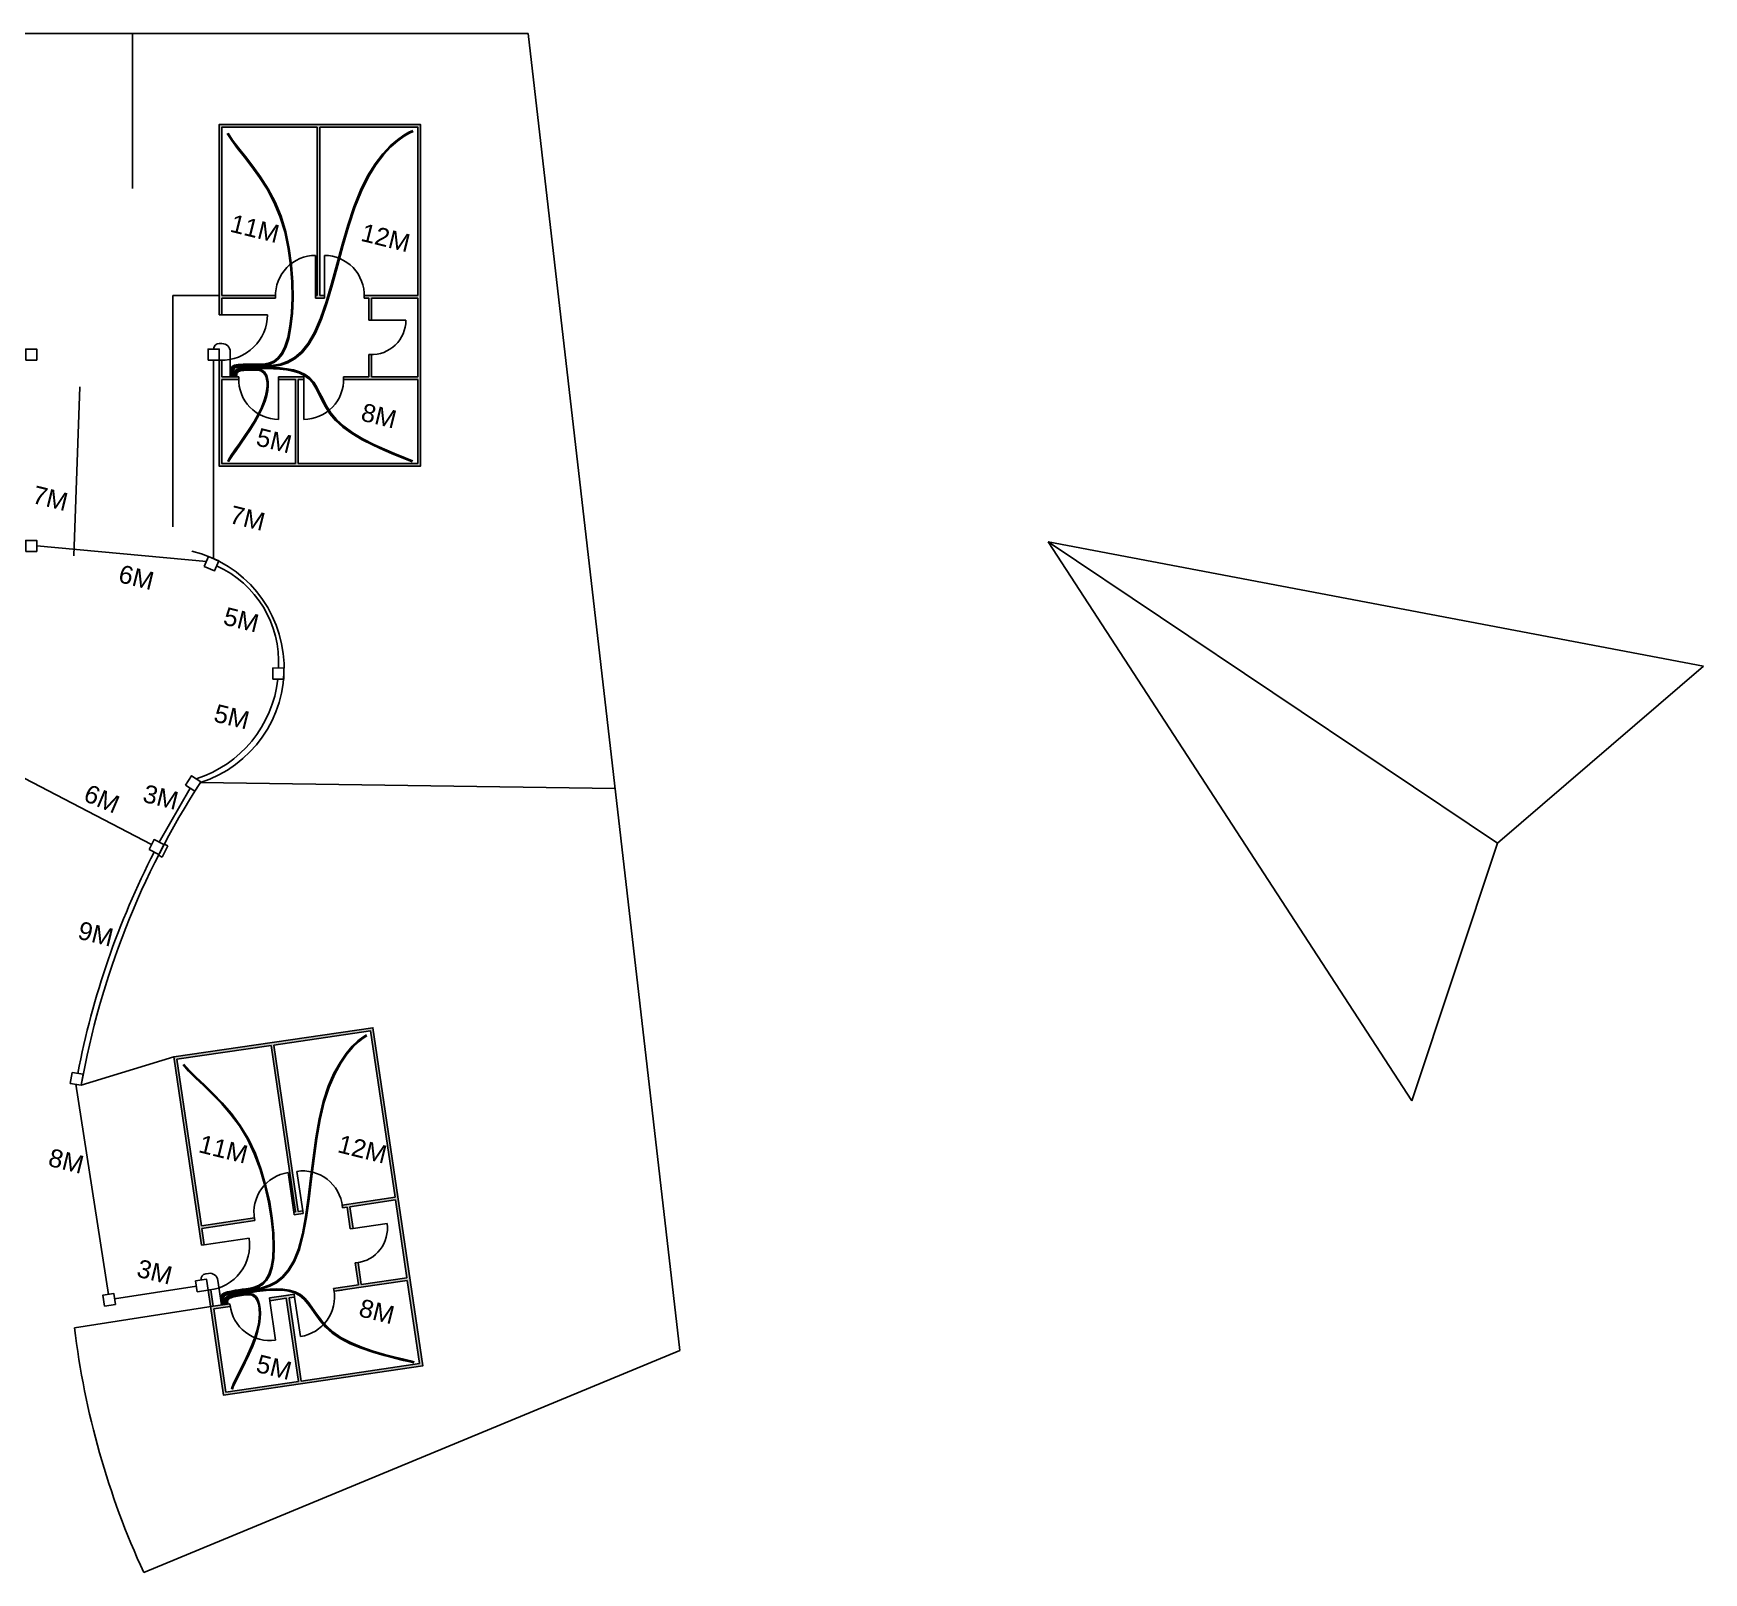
# Model space of a CAD drawing. Header units: millimetres. Extents: x 790368 to 790619, y 161713 to 161823.
# Drawn here: x 790558.9 to 790619.2, y 161714.5 to 161770.1 of the extents above; entities that cross this region are included whole.
import ezdxf

# ---------------------------------------------------------------- set-up
doc = ezdxf.new("R2010")
doc.units = ezdxf.units.MM
for name, color, linetype in [('can interior', 172, 'Continuous'), ('can principal', 34, 'Continuous'), ('can secundaria', 1, 'Continuous'), ('urbanizacion', 7, 'Continuous')]:
    doc.layers.add(name, color=color, linetype=linetype)
doc.styles.get("Standard").update_dxf_attribs({"font": 'arial.ttf'})

msp = doc.modelspace()

# ---------------------------------------------------------------- hatches: boundary and pattern name
at = {"layer": 'urbanizacion'}
h = msp.add_hatch(dxfattribs=at)
h.set_pattern_fill('ANSI36', color=256, scale=0.01)
h.set_pattern_definition([(45, (790325.319805, 161858.91633), (0.0168379802, 0.061739261), [0.079375, -0.015875, 0, -0.015875])])
h.paths.add_polyline_path([(790572.86, 161766.804), (790565.597, 161766.804), (790565.597, 161759.935), (790565.697, 161759.935), (790565.697, 161760.533), (790567.629, 161760.533), (790567.629, 161760.633), (790565.697, 161760.633), (790565.697, 161766.704), (790569.129, 161766.704), (790569.129, 161760.633), (790569.069, 161760.633), (790569.069, 161760.583), (790569.069, 161760.533), (790569.229, 161760.533), (790569.392, 161760.533), (790569.392, 161760.633), (790569.229, 161760.633), (790569.229, 161766.704), (790572.76, 161766.704), (790572.76, 161760.633), (790570.832, 161760.633), (790570.832, 161760.583), (790570.832, 161760.533), (790570.994, 161760.533), (790570.994, 161759.735), (790571.094, 161759.735), (790571.094, 161760.533), (790572.76, 161760.533), (790572.76, 161757.697), (790571.094, 161757.697), (790571.094, 161758.495), (790571.044, 161758.495), (790570.994, 161758.495), (790570.994, 161757.697), (790570.088, 161757.697), (790570.088, 161757.597), (790570.386, 161757.597), (790570.994, 161757.597), (790572.76, 161757.597), (790572.76, 161754.562), (790568.446, 161754.562), (790568.446, 161757.597), (790568.648, 161757.597), (790568.648, 161757.647), (790568.648, 161757.697), (790568.346, 161757.697), (790567.741, 161757.697), (790567.741, 161757.597), (790568.346, 161757.597), (790568.346, 161754.562), (790565.697, 161754.562), (790565.697, 161757.597), (790566.301, 161757.597), (790566.301, 161757.647), (790566.301, 161757.697), (790565.697, 161757.697), (790565.697, 161758.295), (790565.647, 161758.295), (790565.597, 161758.295), (790565.597, 161754.462), (790572.86, 161754.462)])
h = msp.add_hatch(dxfattribs=at)
h.set_pattern_fill('ANSI36', color=256, scale=0.01, angle=8.36696)
h.set_pattern_definition([(53.366965, (790312.836516, 161789.312994), (0.0076749224, 0.063532271), [0.079375, -0.015875, 0, -0.015875])])
h.paths.add_polyline_path([(790571.146, 161734.201), (790563.96, 161733.144), (790564.959, 161726.349), (790565.058, 161726.363), (790564.971, 161726.954), (790566.882, 161727.236), (790566.868, 161727.334), (790564.957, 161727.053), (790564.073, 161733.06), (790567.468, 161733.559), (790568.352, 161727.553), (790568.293, 161727.544), (790568.3, 161727.495), (790568.307, 161727.445), (790568.465, 161727.468), (790568.627, 161727.492), (790568.612, 161727.591), (790568.451, 161727.567), (790567.567, 161733.573), (790571.061, 161734.087), (790571.945, 161728.081), (790570.037, 161727.801), (790570.044, 161727.751), (790570.051, 161727.702), (790570.212, 161727.725), (790570.328, 161726.936), (790570.427, 161726.951), (790570.311, 161727.74), (790571.959, 161727.982), (790572.372, 161725.177), (790570.724, 161724.935), (790570.608, 161725.724), (790570.558, 161725.717), (790570.509, 161725.709), (790570.625, 161724.92), (790569.728, 161724.788), (790569.743, 161724.689), (790570.037, 161724.733), (790570.639, 161724.821), (790572.386, 161725.078), (790572.828, 161722.075), (790568.56, 161721.447), (790568.118, 161724.45), (790568.318, 161724.48), (790568.311, 161724.529), (790568.303, 161724.579), (790568.004, 161724.535), (790567.407, 161724.447), (790567.421, 161724.348), (790568.019, 161724.436), (790568.461, 161721.433), (790565.84, 161721.047), (790565.399, 161724.05), (790565.996, 161724.138), (790565.989, 161724.188), (790565.982, 161724.237), (790565.384, 161724.149), (790565.297, 161724.741), (790565.248, 161724.733), (790565.198, 161724.726), (790565.756, 161720.934), (790572.942, 161721.991)])

# ---------------------------------------------------------------- linework, layer by layer
for p, q in [((790563.541, 161740.361), (790563.408, 161740.43)), ((790563.75, 161740.759), (790563.541, 161740.361)), ((790563.618, 161740.829), (790563.75, 161740.759))]:
    msp.add_line(p, q)
at = {"layer": 'can interior'}
for p, q in [((790565.597, 161758.895), (790565.698, 161758.895)), ((790565.998, 161758.596), (790565.999, 161757.697)), ((790565.111, 161725.32), (790565.21, 161725.334)), ((790565.551, 161725.082), (790565.683, 161724.193))]:
    msp.add_line(p, q, dxfattribs=at)
for points in [[(790566.007, 161757.697), (790566.008, 161757.793), (790566.01, 161757.873), (790566.015, 161757.938), (790566.025, 161757.99), (790566.042, 161758.032), (790566.067, 161758.064), (790566.102, 161758.088), (790566.148, 161758.107), (790566.207, 161758.122), (790566.279, 161758.132), (790566.364, 161758.14), (790566.46, 161758.145), (790566.568, 161758.148), (790566.687, 161758.149), (790566.816, 161758.148), (790566.956, 161758.147), (790567.104, 161758.148), (790567.259, 161758.159), (790567.414, 161758.193), (790567.568, 161758.262), (790567.714, 161758.376), (790567.85, 161758.548), (790567.971, 161758.789), (790568.072, 161759.111), (790568.151, 161759.519), (790568.204, 161760.002), (790568.227, 161760.543), (790568.217, 161761.122), (790568.172, 161761.723), (790568.088, 161762.328), (790567.962, 161762.92), (790567.791, 161763.48), (790567.575, 161763.995), (790567.324, 161764.464), (790567.053, 161764.89), (790566.776, 161765.276), (790566.507, 161765.624), (790566.26, 161765.937), (790566.048, 161766.217), (790565.886, 161766.469)], [(790566.027, 161757.697), (790566.028, 161757.793), (790566.03, 161757.871), (790566.035, 161757.934), (790566.045, 161757.985), (790566.061, 161758.024), (790566.085, 161758.053), (790566.119, 161758.076), (790566.165, 161758.092), (790566.223, 161758.105), (790566.293, 161758.115), (790566.376, 161758.121), (790566.47, 161758.126), (790566.577, 161758.128), (790566.694, 161758.129), (790566.823, 161758.128), (790566.962, 161758.127), (790567.111, 161758.127), (790567.266, 161758.139), (790567.423, 161758.173), (790567.578, 161758.242), (790567.726, 161758.357), (790567.864, 161758.53), (790567.986, 161758.772), (790568.089, 161759.095), (790568.169, 161759.506), (790568.222, 161759.992), (790568.246, 161760.534), (790568.237, 161761.116), (790568.192, 161761.72), (790568.108, 161762.328), (790567.981, 161762.922), (790567.81, 161763.485), (790567.593, 161764.002), (790567.342, 161764.473), (790567.071, 161764.9), (790566.793, 161765.286), (790566.524, 161765.635), (790566.277, 161765.948), (790566.065, 161766.228), (790565.904, 161766.479)], [(790566.047, 161757.697), (790566.048, 161757.792), (790566.05, 161757.869), (790566.054, 161757.931), (790566.064, 161757.979), (790566.08, 161758.016), (790566.104, 161758.043), (790566.137, 161758.063), (790566.181, 161758.077), (790566.238, 161758.088), (790566.307, 161758.097), (790566.388, 161758.103), (790566.481, 161758.106), (790566.586, 161758.108), (790566.702, 161758.109), (790566.83, 161758.108), (790566.969, 161758.107), (790567.118, 161758.107), (790567.274, 161758.119), (790567.432, 161758.154), (790567.588, 161758.223), (790567.738, 161758.338), (790567.877, 161758.512), (790568.001, 161758.755), (790568.106, 161759.08), (790568.187, 161759.493), (790568.241, 161759.981), (790568.265, 161760.526), (790568.256, 161761.111), (790568.211, 161761.718), (790568.127, 161762.328), (790568.001, 161762.925), (790567.829, 161763.49), (790567.612, 161764.009), (790567.36, 161764.482), (790567.088, 161764.91), (790566.811, 161765.297), (790566.541, 161765.646), (790566.293, 161765.959), (790566.082, 161766.239), (790565.921, 161766.488)], [(790566.067, 161757.697), (790566.068, 161757.792), (790566.069, 161757.868), (790566.074, 161757.928), (790566.084, 161757.973), (790566.099, 161758.007), (790566.123, 161758.032), (790566.155, 161758.05), (790566.198, 161758.062), (790566.253, 161758.072), (790566.323, 161758.079), (790566.407, 161758.084), (790566.509, 161758.087), (790566.629, 161758.09), (790566.77, 161758.091), (790566.933, 161758.091), (790567.119, 161758.091), (790567.328, 161758.093), (790567.558, 161758.11), (790567.801, 161758.155), (790568.054, 161758.242), (790568.309, 161758.387), (790568.562, 161758.602), (790568.808, 161758.903), (790569.04, 161759.302), (790569.256, 161759.809), (790569.458, 161760.404), (790569.653, 161761.063), (790569.845, 161761.76), (790570.039, 161762.47), (790570.243, 161763.168), (790570.46, 161763.83), (790570.695, 161764.429), (790570.953, 161764.945), (790571.225, 161765.381), (790571.502, 161765.74), (790571.772, 161766.027), (790572.026, 161766.25), (790572.254, 161766.413), (790572.445, 161766.521), (790572.59, 161766.579)], [(790566.087, 161757.697), (790566.088, 161757.791), (790566.089, 161757.866), (790566.094, 161757.924), (790566.103, 161757.968), (790566.118, 161757.999), (790566.141, 161758.022), (790566.173, 161758.037), (790566.215, 161758.047), (790566.269, 161758.055), (790566.336, 161758.061), (790566.419, 161758.065), (790566.519, 161758.068), (790566.638, 161758.07), (790566.778, 161758.071), (790566.939, 161758.071), (790567.125, 161758.071), (790567.335, 161758.073), (790567.565, 161758.09), (790567.809, 161758.135), (790568.063, 161758.223), (790568.32, 161758.367), (790568.574, 161758.583), (790568.821, 161758.883), (790569.055, 161759.284), (790569.271, 161759.791), (790569.474, 161760.387), (790569.669, 161761.046), (790569.862, 161761.744), (790570.056, 161762.454), (790570.259, 161763.153), (790570.476, 161763.814), (790570.711, 161764.413), (790570.968, 161764.93), (790571.239, 161765.365), (790571.514, 161765.723), (790571.783, 161766.011), (790572.035, 161766.232), (790572.262, 161766.394), (790572.452, 161766.502), (790572.596, 161766.56)], [(790566.107, 161757.697), (790566.108, 161757.791), (790566.109, 161757.864), (790566.114, 161757.921), (790566.123, 161757.962), (790566.138, 161757.991), (790566.16, 161758.011), (790566.19, 161758.024), (790566.231, 161758.032), (790566.284, 161758.038), (790566.35, 161758.043), (790566.431, 161758.046), (790566.53, 161758.049), (790566.647, 161758.05), (790566.785, 161758.051), (790566.946, 161758.051), (790567.131, 161758.051), (790567.341, 161758.053), (790567.572, 161758.07), (790567.817, 161758.115), (790568.072, 161758.203), (790568.33, 161758.347), (790568.586, 161758.563), (790568.834, 161758.864), (790569.069, 161759.265), (790569.287, 161759.773), (790569.49, 161760.369), (790569.686, 161761.029), (790569.878, 161761.727), (790570.073, 161762.439), (790570.276, 161763.138), (790570.492, 161763.799), (790570.727, 161764.398), (790570.982, 161764.915), (790571.252, 161765.349), (790571.526, 161765.707), (790571.793, 161765.994), (790572.045, 161766.215), (790572.27, 161766.376), (790572.459, 161766.483), (790572.602, 161766.541)], [(790566.227, 161757.697), (790566.228, 161757.731), (790566.229, 161757.762), (790566.233, 161757.791), (790566.24, 161757.817), (790566.253, 161757.841), (790566.271, 161757.862), (790566.297, 161757.88), (790566.331, 161757.895), (790566.375, 161757.907), (790566.427, 161757.916), (790566.486, 161757.922), (790566.55, 161757.927), (790566.618, 161757.929), (790566.689, 161757.93), (790566.761, 161757.931), (790566.833, 161757.931), (790566.903, 161757.931), (790566.971, 161757.927), (790567.035, 161757.919), (790567.095, 161757.903), (790567.151, 161757.875), (790567.2, 161757.835), (790567.244, 161757.778), (790567.28, 161757.703), (790567.307, 161757.607), (790567.324, 161757.49), (790567.325, 161757.351), (790567.31, 161757.191), (790567.273, 161757.01), (790567.212, 161756.808), (790567.124, 161756.585), (790567.005, 161756.341), (790566.855, 161756.077), (790566.684, 161755.805), (790566.504, 161755.536), (790566.328, 161755.281), (790566.167, 161755.052), (790566.035, 161754.861), (790565.945, 161754.721), (790565.907, 161754.642)], [(790566.207, 161757.697), (790566.208, 161757.731), (790566.209, 161757.763), (790566.213, 161757.794), (790566.221, 161757.823), (790566.234, 161757.849), (790566.253, 161757.873), (790566.279, 161757.893), (790566.315, 161757.91), (790566.36, 161757.924), (790566.413, 161757.934), (790566.474, 161757.941), (790566.54, 161757.946), (790566.611, 161757.949), (790566.684, 161757.95), (790566.759, 161757.951), (790566.833, 161757.951), (790566.906, 161757.951), (790566.976, 161757.947), (790567.042, 161757.939), (790567.105, 161757.922), (790567.162, 161757.894), (790567.214, 161757.853), (790567.259, 161757.795), (790567.296, 161757.719), (790567.325, 161757.621), (790567.342, 161757.501), (790567.345, 161757.36), (790567.329, 161757.197), (790567.293, 161757.014), (790567.232, 161756.809), (790567.144, 161756.584), (790567.025, 161756.338), (790566.875, 161756.073), (790566.704, 161755.8), (790566.523, 161755.529), (790566.347, 161755.274), (790566.187, 161755.045), (790566.055, 161754.856), (790565.964, 161754.716), (790565.927, 161754.639)], [(790566.187, 161757.697), (790566.188, 161757.731), (790566.189, 161757.765), (790566.193, 161757.798), (790566.201, 161757.829), (790566.214, 161757.857), (790566.234, 161757.883), (790566.262, 161757.906), (790566.298, 161757.925), (790566.344, 161757.94), (790566.4, 161757.952), (790566.462, 161757.96), (790566.531, 161757.965), (790566.604, 161757.969), (790566.679, 161757.97), (790566.756, 161757.971), (790566.833, 161757.971), (790566.908, 161757.971), (790566.981, 161757.967), (790567.05, 161757.959), (790567.114, 161757.941), (790567.174, 161757.913), (790567.228, 161757.871), (790567.274, 161757.812), (790567.313, 161757.734), (790567.343, 161757.634), (790567.361, 161757.512), (790567.364, 161757.369), (790567.349, 161757.204), (790567.312, 161757.018), (790567.252, 161756.811), (790567.163, 161756.583), (790567.045, 161756.335), (790566.894, 161756.069), (790566.723, 161755.794), (790566.543, 161755.523), (790566.366, 161755.267), (790566.206, 161755.039), (790566.074, 161754.85), (790565.984, 161754.712), (790565.947, 161754.636)], [(790566.127, 161757.697), (790566.128, 161757.733), (790566.129, 161757.77), (790566.134, 161757.808), (790566.142, 161757.845), (790566.157, 161757.881), (790566.178, 161757.915), (790566.208, 161757.945), (790566.248, 161757.97), (790566.299, 161757.99), (790566.364, 161758.005), (790566.443, 161758.016), (790566.539, 161758.023), (790566.655, 161758.028), (790566.79, 161758.03), (790566.948, 161758.031), (790567.131, 161758.031), (790567.338, 161758.03), (790567.564, 161758.025), (790567.8, 161758.011), (790568.039, 161757.984), (790568.273, 161757.94), (790568.495, 161757.874), (790568.696, 161757.782), (790568.868, 161757.659), (790569.008, 161757.503), (790569.125, 161757.317), (790569.233, 161757.108), (790569.344, 161756.881), (790569.472, 161756.642), (790569.63, 161756.396), (790569.833, 161756.149), (790570.092, 161755.906), (790570.415, 161755.674), (790570.783, 161755.455), (790571.173, 161755.255), (790571.56, 161755.076), (790571.918, 161754.923), (790572.224, 161754.799), (790572.452, 161754.709), (790572.579, 161754.655)], [(790566.147, 161757.697), (790566.148, 161757.732), (790566.149, 161757.768), (790566.154, 161757.804), (790566.162, 161757.84), (790566.176, 161757.873), (790566.197, 161757.905), (790566.226, 161757.932), (790566.265, 161757.955), (790566.315, 161757.974), (790566.377, 161757.988), (790566.455, 161757.997), (790566.549, 161758.004), (790566.662, 161758.008), (790566.795, 161758.01), (790566.951, 161758.011), (790567.131, 161758.011), (790567.336, 161758.01), (790567.559, 161758.005), (790567.793, 161757.991), (790568.03, 161757.965), (790568.262, 161757.92), (790568.482, 161757.854), (790568.681, 161757.762), (790568.852, 161757.64), (790568.991, 161757.484), (790569.107, 161757.299), (790569.214, 161757.09), (790569.325, 161756.864), (790569.453, 161756.625), (790569.612, 161756.379), (790569.815, 161756.132), (790570.075, 161755.89), (790570.399, 161755.657), (790570.77, 161755.438), (790571.161, 161755.238), (790571.548, 161755.058), (790571.908, 161754.905), (790572.215, 161754.781), (790572.444, 161754.69), (790572.571, 161754.637)], [(790566.167, 161757.697), (790566.168, 161757.732), (790566.169, 161757.767), (790566.173, 161757.801), (790566.182, 161757.834), (790566.195, 161757.865), (790566.215, 161757.894), (790566.244, 161757.919), (790566.281, 161757.94), (790566.33, 161757.957), (790566.391, 161757.97), (790566.466, 161757.979), (790566.559, 161757.985), (790566.669, 161757.988), (790566.8, 161757.99), (790566.954, 161757.991), (790567.131, 161757.991), (790567.334, 161757.99), (790567.555, 161757.985), (790567.786, 161757.972), (790568.021, 161757.945), (790568.251, 161757.901), (790568.469, 161757.835), (790568.666, 161757.743), (790568.836, 161757.621), (790568.974, 161757.465), (790569.089, 161757.281), (790569.196, 161757.073), (790569.307, 161756.846), (790569.435, 161756.608), (790569.594, 161756.362), (790569.798, 161756.116), (790570.059, 161755.873), (790570.384, 161755.641), (790570.756, 161755.422), (790571.148, 161755.221), (790571.537, 161755.041), (790571.898, 161754.887), (790572.205, 161754.763), (790572.435, 161754.672), (790572.562, 161754.619)], [(790565.75, 161724.203), (790565.737, 161724.297), (790565.728, 161724.372), (790565.724, 161724.432), (790565.726, 161724.479), (790565.737, 161724.515), (790565.756, 161724.542), (790565.786, 161724.564), (790565.827, 161724.583), (790565.88, 161724.601), (790565.947, 161724.618), (790566.03, 161724.635), (790566.131, 161724.653), (790566.249, 161724.673), (790566.388, 161724.694), (790566.549, 161724.719), (790566.733, 161724.746), (790566.94, 161724.778), (790567.165, 161724.828), (790567.399, 161724.908), (790567.636, 161725.031), (790567.868, 161725.211), (790568.087, 161725.461), (790568.286, 161725.794), (790568.458, 161726.224), (790568.598, 161726.756), (790568.711, 161727.375), (790568.808, 161728.055), (790568.896, 161728.772), (790568.986, 161729.503), (790569.085, 161730.223), (790569.203, 161730.909), (790569.35, 161731.536), (790569.53, 161732.085), (790569.735, 161732.555), (790569.957, 161732.95), (790570.182, 161733.275), (790570.401, 161733.532), (790570.603, 161733.726), (790570.776, 161733.86), (790570.911, 161733.94)], [(790565.77, 161724.206), (790565.757, 161724.299), (790565.748, 161724.373), (790565.744, 161724.431), (790565.747, 161724.476), (790565.757, 161724.509), (790565.776, 161724.535), (790565.805, 161724.554), (790565.845, 161724.571), (790565.897, 161724.586), (790565.964, 161724.602), (790566.045, 161724.618), (790566.144, 161724.636), (790566.261, 161724.655), (790566.399, 161724.676), (790566.559, 161724.7), (790566.742, 161724.727), (790566.949, 161724.76), (790567.175, 161724.809), (790567.41, 161724.89), (790567.648, 161725.013), (790567.881, 161725.193), (790568.102, 161725.444), (790568.302, 161725.777), (790568.475, 161726.207), (790568.615, 161726.741), (790568.73, 161727.36), (790568.827, 161728.04), (790568.915, 161728.759), (790569.005, 161729.49), (790569.104, 161730.211), (790569.222, 161730.897), (790569.367, 161731.523), (790569.546, 161732.072), (790569.751, 161732.542), (790569.971, 161732.936), (790570.195, 161733.26), (790570.413, 161733.516), (790570.613, 161733.709), (790570.786, 161733.843), (790570.919, 161733.922)], [(790565.79, 161724.209), (790565.777, 161724.302), (790565.768, 161724.375), (790565.764, 161724.431), (790565.767, 161724.473), (790565.777, 161724.504), (790565.796, 161724.527), (790565.825, 161724.544), (790565.864, 161724.558), (790565.915, 161724.572), (790565.98, 161724.586), (790566.06, 161724.601), (790566.157, 161724.618), (790566.273, 161724.636), (790566.409, 161724.657), (790566.568, 161724.681), (790566.751, 161724.708), (790566.959, 161724.741), (790567.184, 161724.791), (790567.42, 161724.871), (790567.66, 161724.995), (790567.894, 161725.175), (790568.116, 161725.426), (790568.318, 161725.76), (790568.492, 161726.191), (790568.633, 161726.725), (790568.748, 161727.345), (790568.846, 161728.026), (790568.934, 161728.745), (790569.024, 161729.477), (790569.123, 161730.198), (790569.24, 161730.884), (790569.385, 161731.511), (790569.563, 161732.059), (790569.767, 161732.528), (790569.985, 161732.922), (790570.208, 161733.244), (790570.425, 161733.5), (790570.624, 161733.692), (790570.795, 161733.825), (790570.928, 161733.904)], [(790565.691, 161724.194), (790565.677, 161724.289), (790565.668, 161724.368), (790565.663, 161724.433), (790565.666, 161724.487), (790565.676, 161724.53), (790565.696, 161724.566), (790565.727, 161724.595), (790565.771, 161724.62), (790565.827, 161724.643), (790565.897, 161724.665), (790565.979, 161724.684), (790566.074, 161724.703), (790566.18, 161724.722), (790566.297, 161724.74), (790566.425, 161724.758), (790566.564, 161724.777), (790566.711, 161724.799), (790566.862, 161724.833), (790567.011, 161724.89), (790567.152, 161724.98), (790567.281, 161725.115), (790567.39, 161725.304), (790567.474, 161725.56), (790567.528, 161725.893), (790567.547, 161726.309), (790567.528, 161726.795), (790567.473, 161727.332), (790567.379, 161727.904), (790567.247, 161728.492), (790567.076, 161729.079), (790566.865, 161729.646), (790566.614, 161730.175), (790566.325, 161730.653), (790566.009, 161731.081), (790565.679, 161731.463), (790565.349, 161731.804), (790565.032, 161732.109), (790564.742, 161732.383), (790564.492, 161732.63), (790564.295, 161732.855)], [(790565.711, 161724.197), (790565.697, 161724.292), (790565.688, 161724.369), (790565.683, 161724.433), (790565.686, 161724.484), (790565.696, 161724.525), (790565.716, 161724.558), (790565.747, 161724.585), (790565.789, 161724.608), (790565.845, 161724.629), (790565.913, 161724.649), (790565.994, 161724.668), (790566.087, 161724.686), (790566.192, 161724.703), (790566.308, 161724.721), (790566.435, 161724.74), (790566.573, 161724.759), (790566.72, 161724.781), (790566.872, 161724.815), (790567.022, 161724.871), (790567.166, 161724.962), (790567.295, 161725.097), (790567.406, 161725.288), (790567.492, 161725.546), (790567.547, 161725.88), (790567.566, 161726.298), (790567.548, 161726.786), (790567.493, 161727.327), (790567.399, 161727.902), (790567.267, 161728.492), (790567.095, 161729.082), (790566.884, 161729.651), (790566.632, 161730.183), (790566.342, 161730.663), (790566.026, 161731.092), (790565.695, 161731.475), (790565.364, 161731.817), (790565.047, 161732.122), (790564.757, 161732.396), (790564.507, 161732.643), (790564.311, 161732.867)], [(790565.731, 161724.2), (790565.717, 161724.294), (790565.708, 161724.371), (790565.704, 161724.432), (790565.706, 161724.481), (790565.717, 161724.52), (790565.736, 161724.55), (790565.766, 161724.575), (790565.808, 161724.596), (790565.862, 161724.615), (790565.929, 161724.633), (790566.008, 161724.651), (790566.1, 161724.668), (790566.203, 161724.685), (790566.318, 161724.703), (790566.445, 161724.721), (790566.582, 161724.74), (790566.73, 161724.762), (790566.883, 161724.796), (790567.034, 161724.853), (790567.179, 161724.944), (790567.31, 161725.08), (790567.422, 161725.272), (790567.51, 161725.531), (790567.566, 161725.867), (790567.586, 161726.288), (790567.568, 161726.778), (790567.513, 161727.321), (790567.419, 161727.899), (790567.286, 161728.493), (790567.114, 161729.085), (790566.902, 161729.657), (790566.65, 161730.191), (790566.36, 161730.673), (790566.042, 161731.103), (790565.711, 161731.488), (790565.38, 161731.83), (790565.062, 161732.136), (790564.772, 161732.409), (790564.522, 161732.656), (790564.327, 161732.879)], [(790565.81, 161724.212), (790565.805, 161724.247), (790565.801, 161724.284), (790565.8, 161724.322), (790565.803, 161724.361), (790565.812, 161724.398), (790565.828, 161724.435), (790565.854, 161724.469), (790565.889, 161724.5), (790565.937, 161724.527), (790565.999, 161724.551), (790566.076, 161724.573), (790566.17, 161724.594), (790566.283, 161724.616), (790566.417, 161724.638), (790566.573, 161724.661), (790566.754, 161724.688), (790566.959, 161724.718), (790567.183, 161724.745), (790567.419, 161724.766), (790567.659, 161724.774), (790567.898, 161724.764), (790568.126, 161724.731), (790568.338, 161724.669), (790568.527, 161724.572), (790568.688, 161724.438), (790568.831, 161724.272), (790568.967, 161724.081), (790569.111, 161723.872), (790569.272, 161723.654), (790569.465, 161723.434), (790569.701, 161723.219), (790569.992, 161723.017), (790570.346, 161722.834), (790570.742, 161722.671), (790571.157, 161722.529), (790571.565, 161722.409), (790571.942, 161722.309), (790572.263, 161722.231), (790572.502, 161722.175), (790572.636, 161722.141)], [(790565.829, 161724.215), (790565.825, 161724.249), (790565.821, 161724.285), (790565.82, 161724.322), (790565.823, 161724.358), (790565.832, 161724.393), (790565.848, 161724.427), (790565.873, 161724.459), (790565.908, 161724.487), (790565.955, 161724.513), (790566.015, 161724.535), (790566.09, 161724.556), (790566.182, 161724.577), (790566.293, 161724.597), (790566.425, 161724.619), (790566.579, 161724.642), (790566.757, 161724.668), (790566.96, 161724.697), (790567.181, 161724.725), (790567.415, 161724.745), (790567.653, 161724.753), (790567.889, 161724.743), (790568.116, 161724.71), (790568.327, 161724.648), (790568.514, 161724.551), (790568.674, 161724.417), (790568.816, 161724.251), (790568.952, 161724.06), (790569.095, 161723.852), (790569.256, 161723.635), (790569.449, 161723.415), (790569.686, 161723.2), (790569.979, 161722.998), (790570.333, 161722.815), (790570.731, 161722.653), (790571.147, 161722.511), (790571.557, 161722.39), (790571.935, 161722.29), (790572.256, 161722.212), (790572.496, 161722.156), (790572.63, 161722.122)], [(790565.849, 161724.218), (790565.844, 161724.252), (790565.841, 161724.287), (790565.84, 161724.321), (790565.843, 161724.355), (790565.852, 161724.388), (790565.868, 161724.419), (790565.893, 161724.448), (790565.927, 161724.475), (790565.972, 161724.498), (790566.031, 161724.52), (790566.104, 161724.54), (790566.194, 161724.559), (790566.303, 161724.579), (790566.433, 161724.6), (790566.584, 161724.623), (790566.76, 161724.649), (790566.96, 161724.677), (790567.18, 161724.704), (790567.411, 161724.724), (790567.647, 161724.732), (790567.881, 161724.722), (790568.106, 161724.689), (790568.315, 161724.626), (790568.501, 161724.53), (790568.66, 161724.396), (790568.801, 161724.231), (790568.936, 161724.04), (790569.079, 161723.833), (790569.241, 161723.615), (790569.434, 161723.396), (790569.671, 161723.181), (790569.965, 161722.979), (790570.32, 161722.796), (790570.72, 161722.634), (790571.137, 161722.492), (790571.548, 161722.371), (790571.928, 161722.271), (790572.25, 161722.193), (790572.49, 161722.137), (790572.623, 161722.103)], [(790565.869, 161724.221), (790565.864, 161724.254), (790565.861, 161724.288), (790565.86, 161724.321), (790565.864, 161724.352), (790565.873, 161724.383), (790565.888, 161724.411), (790565.912, 161724.438), (790565.945, 161724.462), (790565.989, 161724.484), (790566.042, 161724.503), (790566.103, 161724.52), (790566.17, 161724.536), (790566.241, 161724.55), (790566.316, 161724.562), (790566.392, 161724.574), (790566.468, 161724.585), (790566.542, 161724.596), (790566.615, 161724.603), (790566.684, 161724.605), (790566.751, 161724.597), (790566.814, 161724.578), (790566.873, 161724.544), (790566.927, 161724.493), (790566.977, 161724.421), (790567.021, 161724.326), (790567.057, 161724.208), (790567.081, 161724.067), (790567.09, 161723.901), (790567.081, 161723.712), (790567.051, 161723.498), (790566.997, 161723.26), (790566.915, 161722.997), (790566.806, 161722.712), (790566.676, 161722.415), (790566.537, 161722.121), (790566.4, 161721.842), (790566.274, 161721.593), (790566.171, 161721.387), (790566.102, 161721.237), (790566.076, 161721.157)], [(790565.889, 161724.224), (790565.884, 161724.257), (790565.881, 161724.289), (790565.88, 161724.32), (790565.884, 161724.35), (790565.893, 161724.378), (790565.908, 161724.404), (790565.931, 161724.428), (790565.964, 161724.45), (790566.007, 161724.47), (790566.058, 161724.488), (790566.117, 161724.504), (790566.182, 161724.518), (790566.252, 161724.531), (790566.324, 161724.543), (790566.397, 161724.555), (790566.471, 161724.566), (790566.543, 161724.576), (790566.613, 161724.583), (790566.68, 161724.584), (790566.744, 161724.576), (790566.805, 161724.557), (790566.862, 161724.524), (790566.915, 161724.474), (790566.963, 161724.403), (790567.006, 161724.31), (790567.04, 161724.194), (790567.063, 161724.055), (790567.071, 161723.892), (790567.062, 161723.705), (790567.032, 161723.494), (790566.977, 161723.258), (790566.895, 161722.997), (790566.786, 161722.714), (790566.656, 161722.418), (790566.517, 161722.125), (790566.379, 161721.846), (790566.254, 161721.597), (790566.151, 161721.39), (790566.082, 161721.239), (790566.056, 161721.157)], [(790565.909, 161724.226), (790565.904, 161724.259), (790565.901, 161724.29), (790565.9, 161724.32), (790565.904, 161724.347), (790565.913, 161724.372), (790565.928, 161724.396), (790565.951, 161724.418), (790565.983, 161724.438), (790566.024, 161724.456), (790566.074, 161724.472), (790566.132, 161724.487), (790566.194, 161724.5), (790566.262, 161724.513), (790566.332, 161724.524), (790566.403, 161724.535), (790566.474, 161724.546), (790566.543, 161724.556), (790566.611, 161724.562), (790566.675, 161724.563), (790566.737, 161724.556), (790566.796, 161724.537), (790566.851, 161724.504), (790566.902, 161724.454), (790566.949, 161724.385), (790566.99, 161724.294), (790567.023, 161724.18), (790567.045, 161724.043), (790567.053, 161723.883), (790567.043, 161723.699), (790567.012, 161723.49), (790566.957, 161723.256), (790566.875, 161722.997), (790566.765, 161722.715), (790566.636, 161722.421), (790566.497, 161722.128), (790566.359, 161721.85), (790566.234, 161721.6), (790566.131, 161721.393), (790566.062, 161721.24), (790566.036, 161721.157)]]:
    msp.add_lwpolyline(points, dxfattribs=at)
for centre, radius, start, end in [((790565.597, 161758.695), 0.2, 90, 180), ((790565.698, 161758.595), 0.3, 0.10356, 90), ((790565.14, 161725.122), 0.2, 98.36696, 188.36696), ((790565.254, 161725.037), 0.3, 8.47052, 98.36696)]:
    msp.add_arc(centre, radius, start, end, dxfattribs=at)
at = {"layer": 'can principal'}
msp.add_line((790558.288, 161743.348), (790563.158, 161740.814), dxfattribs=at)
msp.add_lwpolyline([(790563.066, 161740.635), (790563.421, 161740.452), (790563.604, 161740.807), (790563.249, 161740.99)], close=True, dxfattribs=at)
at = {"layer": 'can secundaria'}
for p, q in [((790565.397, 161758.295), (790565.397, 161751.131)), ((790559.016, 161751.589), (790565.135, 161751.025)), ((790567.535, 161746.783), (790567.536, 161747.183)), ((790567.536, 161747.183), (790567.936, 161747.182)), ((790567.936, 161747.182), (790567.935, 161746.782)), ((790567.935, 161746.782), (790567.535, 161746.783)), ((790564.554, 161742.847), (790563.427, 161740.899)), ((790560.423, 161732.159), (790561.598, 161724.576)), ((790564.773, 161724.866), (790561.826, 161724.409))]:
    msp.add_line(p, q, dxfattribs=at)
for points in [[(790558.616, 161758.295), (790559.016, 161758.295), (790559.016, 161758.695), (790558.616, 161758.695)], [(790565.197, 161758.295), (790565.597, 161758.295), (790565.597, 161758.695), (790565.197, 161758.695)], [(790558.616, 161751.389), (790559.016, 161751.389), (790559.016, 161751.789), (790558.616, 161751.789)], [(790565.057, 161750.841), (790565.425, 161750.685), (790565.581, 161751.053), (790565.213, 161751.209)], [(790564.385, 161742.955), (790564.722, 161742.739), (790564.938, 161743.076), (790564.601, 161743.292)], [(790560.289, 161732.586), (790560.225, 161732.191), (790560.62, 161732.127), (790560.684, 161732.522)], [(790564.802, 161724.668), (790565.198, 161724.726), (790565.14, 161725.122), (790564.744, 161725.064)], [(790561.46, 161724.151), (790561.855, 161724.21), (790561.797, 161724.605), (790561.402, 161724.547)]]:
    msp.add_lwpolyline(points, close=True, dxfattribs=at)
for centre, radius, start, end in [((790563.942, 161747.402), 3.802, 356.69067, 65.7616), ((790563.477, 161747.244), 4.261, 287.65984, 353.77923), ((790589.641, 161726.962), 29.676, 152.7746, 169.14164)]:
    msp.add_arc(centre, radius, start, end, dxfattribs=at)
at = {"layer": 'urbanizacion'}
for p, q in [((790569.069, 161760.633), (790569.069, 161762.073)), ((790569.392, 161760.633), (790569.392, 161762.073)), ((790565.697, 161759.935), (790567.337, 161759.935)), ((790571.094, 161759.735), (790572.334, 161759.735)), ((790567.741, 161757.597), (790567.741, 161756.157)), ((790568.648, 161757.597), (790568.648, 161756.157)), ((790560.62, 161732.126), (790563.96, 161733.144)), ((790568.293, 161727.544), (790568.083, 161728.969)), ((790568.612, 161727.591), (790568.402, 161729.016)), ((790570.427, 161726.951), (790571.654, 161727.131)), ((790565.058, 161726.363), (790566.681, 161726.602)), ((790565.384, 161724.149), (790560.376, 161723.373)), ((790567.421, 161724.348), (790567.631, 161722.923)), ((790568.318, 161724.48), (790568.527, 161723.055))]:
    msp.add_line(p, q, dxfattribs=at)
for points in [[(790576.741, 161770.087), (790520.331, 161770.087)], [(790562.464, 161764.495), (790562.464, 161770.087)], [(790582.215, 161722.553), (790576.741, 161770.087)], [(790565.597, 161759.935), (790565.597, 161766.804), (790572.86, 161766.804), (790572.86, 161754.462), (790565.597, 161754.462), (790565.597, 161758.295)], [(790565.697, 161760.633), (790565.697, 161766.704), (790569.129, 161766.704)], [(790569.129, 161760.633), (790569.129, 161766.704)], [(790569.229, 161766.704), (790572.76, 161766.704), (790572.76, 161760.633)], [(790569.229, 161760.633), (790569.229, 161766.704)], [(790565.597, 161760.633), (790563.923, 161760.633)], [(790563.923, 161759.393), (790563.923, 161760.633)], [(790565.697, 161760.633), (790567.629, 161760.633)], [(790565.697, 161759.935), (790565.697, 161760.533)], [(790565.697, 161760.533), (790567.629, 161760.533)], [(790567.629, 161760.633), (790567.629, 161760.533)], [(790569.069, 161760.633), (790569.129, 161760.633)], [(790569.129, 161760.633), (790569.069, 161760.633)], [(790569.069, 161760.533), (790569.069, 161760.633)], [(790569.229, 161760.533), (790569.069, 161760.533)], [(790569.229, 161760.633), (790569.392, 161760.633)], [(790569.229, 161760.633), (790569.392, 161760.633)], [(790569.229, 161760.633), (790569.392, 161760.633)], [(790569.229, 161760.533), (790569.392, 161760.533)], [(790569.392, 161760.633), (790569.392, 161760.533)], [(790570.832, 161760.633), (790572.76, 161760.633)], [(790570.832, 161760.633), (790572.76, 161760.633)], [(790570.832, 161760.633), (790570.994, 161760.633)], [(790570.832, 161760.633), (790570.832, 161760.533)], [(790570.832, 161760.533), (790570.994, 161760.533)], [(790570.994, 161760.533), (790570.994, 161759.735)], [(790571.094, 161760.533), (790572.76, 161760.533)], [(790571.094, 161760.533), (790571.094, 161759.735)], [(790572.76, 161760.533), (790572.76, 161757.697)], [(790572.76, 161760.533), (790572.76, 161757.697)], [(790565.597, 161759.935), (790565.697, 161759.935)], [(790570.994, 161759.735), (790571.094, 161759.735)], [(790563.923, 161752.277), (790563.923, 161759.393)], [(790570.994, 161758.495), (790570.994, 161757.697)], [(790570.994, 161758.495), (790571.094, 161758.495)], [(790571.094, 161758.495), (790571.094, 161757.697)], [(790565.597, 161758.295), (790565.697, 161758.295)], [(790565.697, 161757.697), (790565.697, 161758.295)], [(790560.351, 161751.228), (790560.575, 161757.334)], [(790566.301, 161757.697), (790565.697, 161757.697)], [(790568.346, 161754.562), (790565.697, 161754.562), (790565.697, 161757.597)], [(790566.301, 161757.597), (790565.697, 161757.597)], [(790566.301, 161757.597), (790565.697, 161757.597)], [(790565.697, 161757.597), (790566.301, 161757.597)], [(790566.301, 161757.597), (790565.697, 161757.597)], [(790566.301, 161757.697), (790566.301, 161757.597)], [(790567.741, 161757.697), (790568.446, 161757.697)], [(790568.346, 161757.697), (790567.741, 161757.697)], [(790567.741, 161757.697), (790567.741, 161757.597)], [(790568.346, 161757.597), (790567.741, 161757.597)], [(790568.346, 161757.597), (790567.741, 161757.597)], [(790567.741, 161757.597), (790568.346, 161757.597), (790568.346, 161754.562)], [(790568.346, 161757.597), (790567.741, 161757.597)], [(790568.346, 161757.697), (790568.648, 161757.697)], [(790568.648, 161757.597), (790568.446, 161757.597)], [(790568.648, 161757.597), (790568.446, 161757.597)], [(790568.446, 161757.597), (790568.446, 161754.562)], [(790568.446, 161757.597), (790568.648, 161757.597)], [(790568.648, 161757.697), (790568.648, 161757.597)], [(790570.994, 161757.697), (790570.088, 161757.697)], [(790570.088, 161757.697), (790570.088, 161757.597)], [(790570.994, 161757.597), (790570.088, 161757.597)], [(790570.994, 161757.597), (790570.088, 161757.597)], [(790570.088, 161757.597), (790570.386, 161757.597)], [(790572.76, 161757.597), (790570.994, 161757.597)], [(790572.76, 161757.697), (790571.094, 161757.697)], [(790572.76, 161757.597), (790572.76, 161754.562)], [(790568.446, 161754.562), (790572.76, 161754.562)], [(790595.509, 161751.739), (790608.626, 161731.556)], [(790595.509, 161751.739), (790611.724, 161740.859)], [(790595.509, 161751.739), (790619.158, 161747.253)], [(790608.626, 161731.556), (790611.724, 161740.859), (790619.158, 161747.253)], [(790564.919, 161743.047), (790579.88, 161742.829)], [(790564.959, 161726.349), (790563.96, 161733.144), (790571.146, 161734.201), (790572.942, 161721.991), (790565.756, 161720.934), (790565.198, 161724.726)], [(790567.567, 161733.573), (790571.061, 161734.087), (790571.945, 161728.081)], [(790564.957, 161727.053), (790564.073, 161733.06), (790567.468, 161733.559)], [(790568.352, 161727.553), (790567.468, 161733.559)], [(790568.451, 161727.567), (790567.567, 161733.573)], [(790570.037, 161727.801), (790571.945, 161728.081)], [(790570.037, 161727.801), (790571.945, 161728.081)], [(790570.037, 161727.801), (790570.198, 161727.824)], [(790570.037, 161727.801), (790570.051, 161727.702)], [(790570.051, 161727.702), (790570.212, 161727.725)], [(790570.212, 161727.725), (790570.328, 161726.936)], [(790570.311, 161727.74), (790571.959, 161727.982)], [(790570.311, 161727.74), (790570.427, 161726.951)], [(790571.959, 161727.982), (790572.372, 161725.177)], [(790571.959, 161727.982), (790572.372, 161725.177)], [(790564.957, 161727.053), (790566.868, 161727.334)], [(790564.971, 161726.954), (790566.882, 161727.236)], [(790566.868, 161727.334), (790566.882, 161727.236)], [(790568.293, 161727.544), (790568.352, 161727.553)], [(790568.352, 161727.553), (790568.293, 161727.544)], [(790568.307, 161727.445), (790568.293, 161727.544)], [(790568.465, 161727.468), (790568.307, 161727.445)], [(790568.451, 161727.567), (790568.612, 161727.591)], [(790568.451, 161727.567), (790568.612, 161727.591)], [(790568.451, 161727.567), (790568.612, 161727.591)], [(790568.465, 161727.468), (790568.627, 161727.492)], [(790568.612, 161727.591), (790568.627, 161727.492)], [(790565.058, 161726.363), (790564.971, 161726.954)], [(790570.328, 161726.936), (790570.427, 161726.951)], [(790564.959, 161726.349), (790565.058, 161726.363)], [(790570.509, 161725.709), (790570.608, 161725.724)], [(790570.509, 161725.709), (790570.625, 161724.92)], [(790570.608, 161725.724), (790570.724, 161724.935)], [(790565.198, 161724.726), (790565.297, 161724.741)], [(790565.384, 161724.149), (790565.297, 161724.741)], [(790570.625, 161724.92), (790569.728, 161724.788)], [(790569.728, 161724.788), (790569.743, 161724.689)], [(790570.639, 161724.821), (790569.743, 161724.689)], [(790570.639, 161724.821), (790569.743, 161724.689)], [(790569.743, 161724.689), (790570.037, 161724.733)], [(790572.386, 161725.078), (790570.639, 161724.821)], [(790572.372, 161725.177), (790570.724, 161724.935)], [(790572.386, 161725.078), (790572.828, 161722.075)], [(790565.982, 161724.237), (790565.384, 161724.149)], [(790565.996, 161724.138), (790565.399, 161724.05)], [(790565.996, 161724.138), (790565.399, 161724.05)], [(790565.399, 161724.05), (790565.996, 161724.138)], [(790565.996, 161724.138), (790565.399, 161724.05)], [(790568.461, 161721.433), (790565.84, 161721.047), (790565.399, 161724.05)], [(790565.982, 161724.237), (790565.996, 161724.138)], [(790567.407, 161724.447), (790568.103, 161724.549)], [(790568.004, 161724.535), (790567.407, 161724.447)], [(790567.407, 161724.447), (790567.421, 161724.348)], [(790568.019, 161724.436), (790567.421, 161724.348)], [(790568.019, 161724.436), (790567.421, 161724.348)], [(790567.421, 161724.348), (790568.019, 161724.436), (790568.461, 161721.433)], [(790568.019, 161724.436), (790567.421, 161724.348)], [(790568.004, 161724.535), (790568.303, 161724.579)], [(790568.318, 161724.48), (790568.118, 161724.45)], [(790568.318, 161724.48), (790568.118, 161724.45)], [(790568.118, 161724.45), (790568.318, 161724.48)], [(790568.118, 161724.45), (790568.56, 161721.447)], [(790568.303, 161724.579), (790568.318, 161724.48)], [(790582.215, 161722.553), (790562.875, 161714.533)], [(790568.56, 161721.447), (790572.828, 161722.075)]]:
    msp.add_lwpolyline(points, dxfattribs=at)
for centre, radius, start, end in [((790569.069, 161760.633), 1.44, 90, 181.98984), ((790569.392, 161760.633), 1.44, 358.01016, 90), ((790565.697, 161759.935), 1.64, 268.25291, 0), ((790571.094, 161759.735), 1.24, 267.68906, 0), ((790567.741, 161757.597), 1.44, 178.01016, 270), ((790568.648, 161757.597), 1.44, 270, 1.98984), ((790563.601, 161747.181), 4.339, 287.6913, 76.55583), ((790589.838, 161726.93), 29.676, 147.10684, 169.91724), ((790589.641, 161726.962), 29.676, 169.91412, 169.91724), ((790568.293, 161727.544), 1.44, 98.36697, 190.3568), ((790568.612, 161727.591), 1.44, 6.37713, 98.36697), ((790570.427, 161726.951), 1.24, 276.05603, 8.36696), ((790565.058, 161726.363), 1.64, 276.61987, 8.36696), ((790568.318, 161724.48), 1.44, 278.36697, 10.3568), ((790567.421, 161724.348), 1.44, 186.37713, 278.36697), ((790589.838, 161726.93), 29.676, 186.88387, 204.69168)]:
    msp.add_arc(centre, radius, start, end, dxfattribs=at)

# ---------------------------------------------------------------- texts
at = {"layer": 'can interior', "char_height": 0.65, "attachment_point": 1, "rotation": 346.04257}
for s, insert in [('11M', (790566.109, 161763.571)), ('12M', (790570.829, 161763.24)), ('8M', (790570.829, 161756.756)), ('5M', (790567.046, 161755.859)), ('11M', (790564.973, 161730.346)), ('12M', (790569.989, 161730.346)), ('8M', (790570.753, 161724.427)), ('5M', (790567.045, 161722.416))]:
    msp.add_mtext_dynamic_manual_height_columns(s, width=3.49432, gutter_width=12.5, heights=[0], dxfattribs=dict(at, insert=insert))
at = {"layer": 'can principal', "insert": (790560.913, 161743.01), "char_height": 0.65, "attachment_point": 1, "rotation": 336.82048}
msp.add_mtext_dynamic_manual_height_columns('6M', width=3.49432, gutter_width=12.5, heights=[0], dxfattribs=at)
at = {"layer": 'can secundaria', "char_height": 0.65, "attachment_point": 1, "rotation": 346.04257}
for s, insert in [('7M', (790558.972, 161753.778)), ('7M', (790566.085, 161753.059)), ('6M', (790562.077, 161750.923)), ('5M', (790565.862, 161749.392)), ('5M', (790565.518, 161745.892)), ('3M', (790562.957, 161742.992)), ('9M', (790560.611, 161738.055)), ('8M', (790559.546, 161729.856)), ('3M', (790562.737, 161725.856))]:
    msp.add_mtext_dynamic_manual_height_columns(s, width=3.49432, gutter_width=12.5, heights=[0], dxfattribs=dict(at, insert=insert))

doc.saveas('drawing.dxf')
